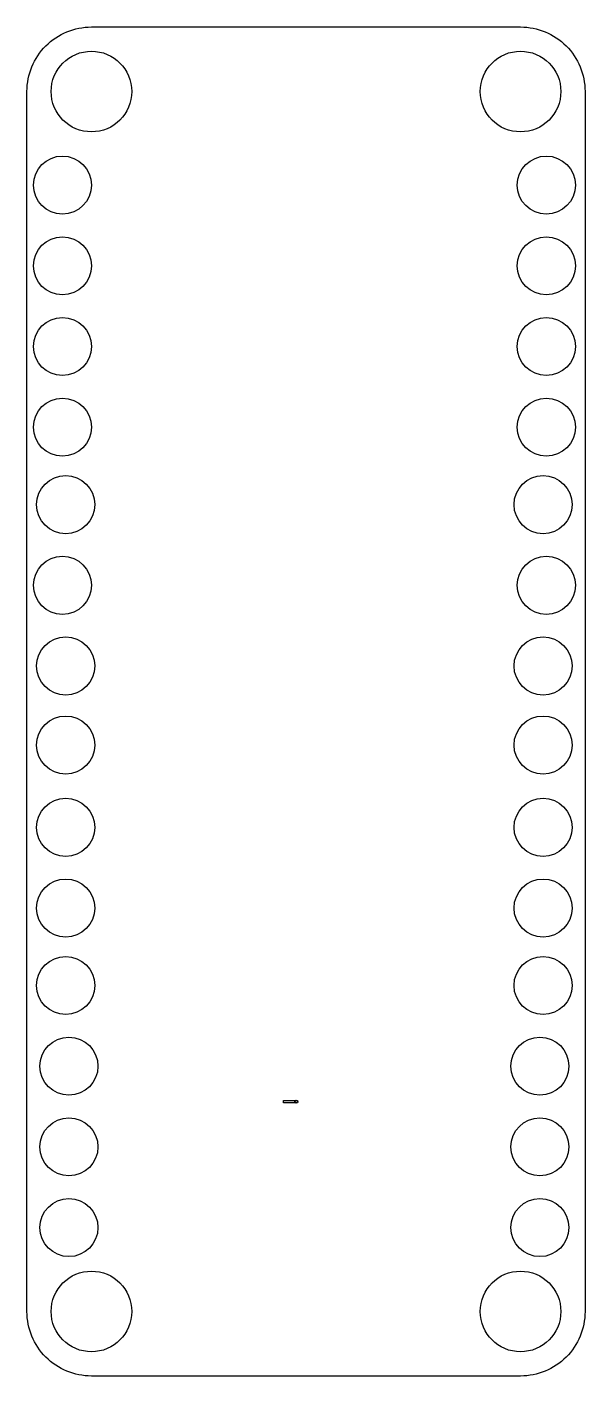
# Model space of a CAD drawing. Header units: millimetres. Extents: x -8.6 to 8.7, y -20.3 to 21.5.
import ezdxf

# ---------------------------------------------------------------- set-up
doc = ezdxf.new("R2010")
doc.units = ezdxf.units.MM
doc.layers.get('0').update_dxf_attribs({"linetype": 'CONTINUOUS'})

msp = doc.modelspace()

# ---------------------------------------------------------------- linework, layer by layer
for points in [[(-8.6, 19.5, -0.414214), (-6.6, 21.5), (6.7, 21.5, -0.414214), (8.7, 19.5), (8.7, -18.3, -0.414214), (6.7, -20.3), (-6.6, -20.3, -0.414214), (-8.6, -18.3)], [(-0.25, -11.763, -1), (-0.25, -11.838), (-0.45, -11.838), (-0.65, -11.838), (-0.65, -11.763), (-0.45, -11.763)]]:
    msp.add_lwpolyline(points, format="xyb", close=True)
for centre, radius in [((-6.6, 19.5), 1.25), ((6.7, 19.5), 1.25), ((-7.5, 16.6), 0.9), ((7.5, 16.6), 0.9), ((-7.5, 14.1), 0.9), ((7.5, 14.1), 0.9), ((-7.5, 11.6), 0.9), ((7.5, 11.6), 0.9), ((-7.5, 9.1), 0.9), ((7.5, 9.1), 0.9), ((-7.4, 6.7), 0.9), ((7.4, 6.7), 0.9), ((-7.5, 4.2), 0.9), ((7.5, 4.2), 0.9), ((-7.4, 1.7), 0.9), ((7.4, 1.7), 0.9), ((-7.4, -0.75), 0.9), ((7.4, -0.75), 0.9), ((-7.4, -3.3), 0.9), ((7.4, -3.3), 0.9), ((-7.4, -5.8), 0.9), ((7.4, -5.8), 0.9), ((-7.4, -8.2), 0.9), ((7.4, -8.2), 0.9), ((-7.3, -10.7), 0.9), ((7.3, -10.7), 0.9), ((-0.25, -11.8), 0.05), ((-0.25, -11.8), 0.0375), ((-7.3, -13.2), 0.9), ((7.3, -13.2), 0.9), ((-7.3, -15.7), 0.9), ((7.3, -15.7), 0.9), ((-6.6, -18.3), 1.25), ((6.7, -18.3), 1.25)]:
    msp.add_circle(centre, radius)

doc.saveas('drawing.dxf')
